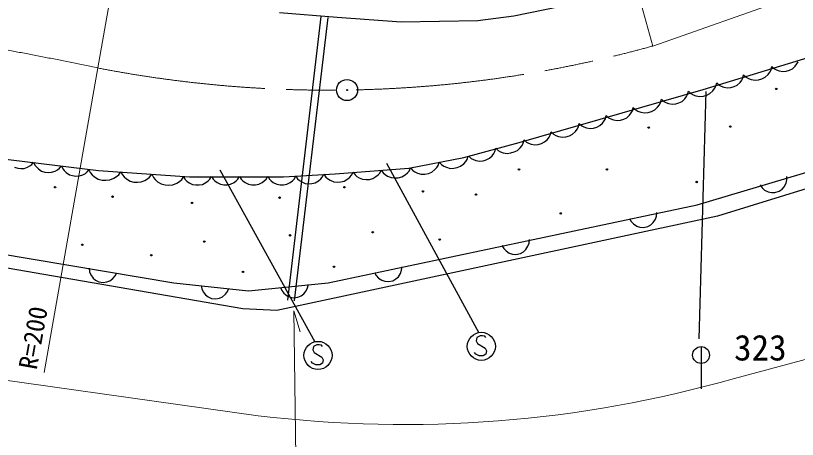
# Model space of a CAD drawing. Units: millimetres, scale not verified. Extents: x 40000 to 680000, y 20000 to 380000.
# Drawn here: x 241581 to 297237, y 240814 to 270988 of the extents above; entities that cross this region are included whole.
import ezdxf
from ezdxf.enums import TextEntityAlignment as Align

# ---------------------------------------------------------------- set-up
doc = ezdxf.new("R2010")
doc.units = ezdxf.units.MM
doc.header["$LTSCALE"] = 1000
doc.linetypes.add('CHAIN', pattern=[18.5, 12, -1.5, 3.5, -1.5])
for name, color, linetype, lineweight in [('M-BGD', 7, 'Continuous', 25), ('M-BGD-EXST', 7, 'Continuous', 25), ('M-BMK', 2, 'CHAIN', 13), ('M-BMK-SRVR', 3, 'Continuous', 25), ('M-STR-HTXT', 7, 'Continuous', 13), ('M-STR-STRC', 7, 'Continuous', 25)]:
    doc.layers.add(name, color=color, linetype=linetype, lineweight=lineweight)
doc.styles.add('ＭＳ ゴシック', font='')
doc.styles.get('ＭＳ ゴシック').set_extended_font_data('MS Gothic')

msp = doc.modelspace()

# ---------------------------------------------------------------- linework, layer by layer
at = {"layer": 'M-BGD'}
for p, q in [((282514, 272073), (277058, 270960)), ((264476, 270849), (260356, 271183)), ((260949, 250735), (263324, 270921)), ((261446, 250676), (263821, 270863)), ((269041, 270515), (264476, 270849)), ((274497, 270626), (269041, 270515)), ((277058, 270960), (274497, 270626)), ((290534, 265739), (306712, 270669)), ((295365, 267119), (295426, 267356)), ((295426, 267356), (295598, 267198)), ((295598, 267198), (295747, 267117)), ((296670, 267097), (296889, 267204)), ((296889, 267204), (297085, 267387)), ((297085, 267387), (297205, 267547)), ((297205, 267547), (297286, 267696)), ((293354, 266535), (293412, 266761)), ((293412, 266761), (293593, 266595)), ((293593, 266595), (293749, 266510)), ((294718, 266490), (294948, 266601)), ((294948, 266601), (295154, 266794)), ((295154, 266794), (295280, 266962)), ((295280, 266962), (295365, 267119)), ((295747, 267117), (295934, 267047)), ((295934, 267047), (296199, 267000)), ((296199, 267000), (296440, 267029)), ((296440, 267029), (296670, 267097)), ((291433, 265957), (291494, 266194)), ((291494, 266194), (291666, 266036)), ((291666, 266036), (291815, 265955)), ((292738, 265936), (292957, 266042)), ((292957, 266042), (293153, 266226)), ((293153, 266226), (293273, 266386)), ((293273, 266386), (293354, 266535)), ((293749, 266510), (293946, 266437)), ((293946, 266437), (294223, 266387)), ((294223, 266387), (294477, 266418)), ((294477, 266418), (294718, 266490)), ((277423, 261964), (290534, 265739)), ((289422, 265374), (289480, 265599)), ((289480, 265599), (289660, 265434)), ((291016, 265440), (291222, 265632)), ((291222, 265632), (291348, 265801)), ((291348, 265801), (291433, 265957)), ((291815, 265955), (292002, 265886)), ((292002, 265886), (292267, 265838)), ((292267, 265838), (292508, 265868)), ((292508, 265868), (292738, 265936)), ((287501, 264796), (287562, 265033)), ((287562, 265033), (287734, 264875)), ((289025, 264881), (289221, 265064)), ((289221, 265064), (289341, 265225)), ((289341, 265225), (289422, 265374)), ((289660, 265434), (289817, 265349)), ((289817, 265349), (290014, 265275)), ((290014, 265275), (290291, 265226)), ((290291, 265226), (290545, 265257)), ((290545, 265257), (290786, 265328)), ((290786, 265328), (291016, 265440)), ((285490, 264212), (285548, 264438)), ((285548, 264438), (285728, 264272)), ((287084, 264279), (287290, 264471)), ((287290, 264471), (287416, 264639)), ((287416, 264639), (287501, 264796)), ((287734, 264875), (287883, 264794)), ((287883, 264794), (288070, 264724)), ((288070, 264724), (288334, 264677)), ((288334, 264677), (288576, 264707)), ((288576, 264707), (288806, 264775)), ((288806, 264775), (289025, 264881)), ((283571, 263646), (283630, 263872)), ((283630, 263872), (283802, 263714)), ((285093, 263720), (285289, 263903)), ((285289, 263903), (285408, 264063)), ((285408, 264063), (285490, 264212)), ((285728, 264272), (285885, 264187)), ((285885, 264187), (286082, 264114)), ((286082, 264114), (286359, 264065)), ((286359, 264065), (286613, 264096)), ((286613, 264096), (286854, 264167)), ((286854, 264167), (287084, 264279)), ((281650, 263068), (281712, 263305)), ((281712, 263305), (281884, 263147)), ((283175, 263153), (283371, 263336)), ((283371, 263336), (283490, 263497)), ((283490, 263497), (283571, 263646)), ((283802, 263714), (283951, 263633)), ((283951, 263633), (284138, 263563)), ((284138, 263563), (284402, 263516)), ((284402, 263516), (284644, 263545)), ((284644, 263545), (284874, 263613)), ((284874, 263613), (285093, 263720)), ((279639, 262484), (279698, 262710)), ((279698, 262710), (279878, 262545)), ((281234, 262551), (281440, 262743)), ((281440, 262743), (281565, 262911)), ((281565, 262911), (281650, 263068)), ((281884, 263147), (282033, 263066)), ((282033, 263066), (282220, 262996)), ((282220, 262996), (282484, 262949)), ((282484, 262949), (282726, 262979)), ((282726, 262979), (282956, 263047)), ((282956, 263047), (283175, 263153)), ((290104, 257517), (308740, 263073)), ((277718, 261907), (277780, 262144)), ((277780, 262144), (277951, 261986)), ((279243, 261992), (279439, 262175)), ((279439, 262175), (279558, 262335)), ((279558, 262335), (279639, 262484)), ((279878, 262545), (280035, 262459)), ((280035, 262459), (280232, 262386)), ((280232, 262386), (280509, 262337)), ((280509, 262337), (280762, 262368)), ((280762, 262368), (281004, 262439)), ((281004, 262439), (281234, 262551)), ((273494, 260885), (277423, 261964)), ((277508, 261582), (277633, 261750)), ((277633, 261750), (277718, 261907)), ((277951, 261986), (278101, 261905)), ((278101, 261905), (278288, 261835)), ((278288, 261835), (278552, 261788)), ((278552, 261788), (278794, 261818)), ((278794, 261818), (279024, 261886)), ((279024, 261886), (279243, 261992)), ((309028, 262094), (291555, 256707)), ((275507, 261014), (275626, 261174)), ((275626, 261174), (275707, 261323)), ((275707, 261323), (275766, 261549)), ((275766, 261549), (275946, 261383)), ((275946, 261383), (276103, 261298)), ((276103, 261298), (276299, 261225)), ((276299, 261225), (276577, 261175)), ((276577, 261175), (276830, 261206)), ((276830, 261206), (277072, 261278)), ((277072, 261278), (277302, 261390)), ((277302, 261390), (277508, 261582)), ((239932, 260885), (247482, 259961)), ((242723, 260389), (242861, 260562)), ((242861, 260562), (242954, 260348)), ((269565, 260115), (273494, 260885)), ((271664, 260325), (271746, 260556)), ((271746, 260556), (271911, 260376)), ((273484, 260437), (273624, 260594)), ((273624, 260594), (273722, 260743)), ((273722, 260743), (273804, 260974)), ((273848, 260982), (274019, 260825)), ((274019, 260825), (274168, 260744)), ((274168, 260744), (274356, 260674)), ((274356, 260674), (274620, 260627)), ((274620, 260627), (274862, 260656)), ((274862, 260656), (275092, 260724)), ((275092, 260724), (275311, 260831)), ((275311, 260831), (275507, 261014)), ((241511, 260203), (241732, 260136)), ((241732, 260136), (241958, 260106)), ((241958, 260106), (242189, 260114)), ((242189, 260114), (242430, 260197)), ((242430, 260197), (242596, 260290)), ((242596, 260290), (242723, 260389)), ((242954, 260348), (243057, 260214)), ((243057, 260214), (243200, 260074)), ((243200, 260074), (243423, 259923)), ((243423, 259923), (243656, 259852)), ((244137, 259830), (244390, 259917)), ((244390, 259917), (244564, 260015)), ((244564, 260015), (244699, 260119)), ((244699, 260119), (244844, 260301)), ((244844, 260301), (244937, 260087)), ((244937, 260087), (245040, 259953)), ((245040, 259953), (245183, 259813)), ((246682, 259858), (246827, 260041)), ((246779, 260047), (246899, 259807)), ((247482, 259961), (253953, 259499)), ((264326, 259730), (269565, 260115)), ((267499, 259781), (267604, 259990)), ((267604, 259990), (267745, 259789)), ((269472, 259787), (269588, 259921)), ((269588, 259921), (269699, 260140)), ((269688, 260139), (269853, 259958)), ((269853, 259958), (270001, 259860)), ((271204, 259846), (271426, 260020)), ((271426, 260020), (271566, 260177)), ((271566, 260177), (271664, 260325)), ((271911, 260376), (272060, 260277)), ((272060, 260277), (272249, 260187)), ((272249, 260187), (272521, 260114)), ((272521, 260114), (272777, 260122)), ((272777, 260122), (273024, 260173)), ((273024, 260173), (273262, 260264)), ((273262, 260264), (273484, 260437)), ((243656, 259852), (243893, 259821)), ((243893, 259821), (244137, 259830)), ((245183, 259813), (245406, 259663)), ((245406, 259663), (245638, 259592)), ((245638, 259592), (245876, 259560)), ((245876, 259560), (246120, 259569)), ((246120, 259569), (246373, 259657)), ((246373, 259657), (246547, 259755)), ((246547, 259755), (246682, 259858)), ((246899, 259807), (247026, 259659)), ((247026, 259659), (247199, 259507)), ((247199, 259507), (247463, 259349)), ((248289, 259285), (248575, 259402)), ((248575, 259402), (248769, 259525)), ((248769, 259525), (248917, 259652)), ((248917, 259652), (249072, 259871)), ((249072, 259871), (249187, 259642)), ((249187, 259642), (249308, 259500)), ((249308, 259500), (249474, 259355)), ((250790, 259254), (250976, 259372)), ((250976, 259372), (251117, 259493)), ((251117, 259493), (251266, 259703)), ((251266, 259703), (251386, 259463)), ((251386, 259463), (251513, 259315)), ((253404, 259308), (253559, 259527)), ((253526, 259529), (253647, 259329)), ((253953, 259499), (260655, 259499)), ((255407, 259335), (255526, 259535)), ((255526, 259535), (255647, 259335)), ((257407, 259341), (257526, 259541)), ((257526, 259541), (257647, 259341)), ((259407, 259347), (259526, 259547)), ((259526, 259547), (259647, 259347)), ((260655, 259499), (264326, 259730)), ((261407, 259353), (261526, 259553)), ((261520, 259553), (261654, 259362)), ((261654, 259362), (261782, 259251)), ((263147, 259229), (263298, 259360)), ((263298, 259360), (263410, 259488)), ((263410, 259488), (263515, 259696)), ((263515, 259696), (263656, 259496)), ((263656, 259496), (263790, 259379)), ((263790, 259379), (263967, 259265)), ((265224, 259356), (265382, 259493)), ((265382, 259493), (265499, 259628)), ((265499, 259628), (265610, 259846)), ((265610, 259846), (265744, 259656)), ((265744, 259656), (265872, 259544)), ((265872, 259544), (266040, 259436)), ((266040, 259436), (266288, 259334)), ((266770, 259328), (267006, 259385)), ((267006, 259385), (267237, 259522)), ((267237, 259522), (267388, 259653)), ((267388, 259653), (267499, 259781)), ((267745, 259789), (267880, 259672)), ((267880, 259672), (268056, 259559)), ((268056, 259559), (268317, 259451)), ((268317, 259451), (268571, 259427)), ((268571, 259427), (268822, 259445)), ((268822, 259445), (269071, 259505)), ((269071, 259505), (269313, 259649)), ((269313, 259649), (269472, 259787)), ((270001, 259860), (270191, 259770)), ((270191, 259770), (270463, 259696)), ((270463, 259696), (270718, 259705)), ((270718, 259705), (270965, 259755)), ((270965, 259755), (271204, 259846)), ((296485, 259286), (296488, 259539)), ((247463, 259349), (247735, 259282)), ((247735, 259282), (248010, 259260)), ((248010, 259260), (248289, 259285)), ((249474, 259355), (249727, 259203)), ((249727, 259203), (249987, 259139)), ((249987, 259139), (250250, 259119)), ((250250, 259119), (250517, 259142)), ((250517, 259142), (250790, 259254)), ((251513, 259315), (251686, 259163)), ((251686, 259163), (251950, 259004)), ((251950, 259004), (252222, 258937)), ((252222, 258937), (252497, 258916)), ((252497, 258916), (252776, 258941)), ((252776, 258941), (253062, 259057)), ((253062, 259057), (253256, 259181)), ((253256, 259181), (253404, 259308)), ((253647, 259329), (253767, 259210)), ((253767, 259210), (253928, 259090)), ((253928, 259090), (254168, 258971)), ((254168, 258971), (254408, 258932)), ((254408, 258932), (254648, 258932)), ((254648, 258932), (254888, 258973)), ((254888, 258973), (255128, 259094)), ((255128, 259094), (255287, 259214)), ((255287, 259214), (255407, 259335)), ((255647, 259335), (255767, 259216)), ((255767, 259216), (255928, 259096)), ((255928, 259096), (256168, 258977)), ((256168, 258977), (256408, 258938)), ((256408, 258938), (256648, 258938)), ((256648, 258938), (256888, 258979)), ((256888, 258979), (257128, 259100)), ((257128, 259100), (257287, 259220)), ((257287, 259220), (257407, 259341)), ((257647, 259341), (257767, 259222)), ((257767, 259222), (257928, 259102)), ((257928, 259102), (258168, 258983)), ((258168, 258983), (258408, 258944)), ((258408, 258944), (258648, 258944)), ((258648, 258944), (258888, 258985)), ((258888, 258985), (259128, 259106)), ((259128, 259106), (259287, 259226)), ((259287, 259226), (259407, 259347)), ((259647, 259347), (259767, 259228)), ((259767, 259228), (259928, 259108)), ((259928, 259108), (260168, 258989)), ((260168, 258989), (260408, 258950)), ((260408, 258950), (260648, 258950)), ((260648, 258950), (260888, 258991)), ((260888, 258991), (261128, 259112)), ((261128, 259112), (261287, 259232)), ((261287, 259232), (261407, 259353)), ((261782, 259251), (261951, 259143)), ((261951, 259143), (262198, 259040)), ((262198, 259040), (262441, 259018)), ((262441, 259018), (262680, 259035)), ((262680, 259035), (262917, 259092)), ((262917, 259092), (263147, 259229)), ((263967, 259265), (264227, 259158)), ((264227, 259158), (264482, 259134)), ((264482, 259134), (264733, 259152)), ((264733, 259152), (264981, 259212)), ((264981, 259212), (265224, 259356)), ((266288, 259334), (266530, 259311)), ((266530, 259311), (266770, 259328)), ((294584, 258929), (294733, 258725)), ((296149, 258632), (296303, 258808)), ((296303, 258808), (296432, 259059)), ((296432, 259059), (296485, 259286)), ((294733, 258725), (294908, 258571)), ((294908, 258571), (295160, 258441)), ((295160, 258441), (295387, 258388)), ((295387, 258388), (295640, 258385)), ((295640, 258385), (295945, 258483)), ((295945, 258483), (296149, 258632)), ((263830, 251961), (290104, 257517)), ((291555, 256707), (260187, 249993)), ((287131, 256494), (287206, 256714)), ((287206, 256714), (287235, 256966)), ((285278, 256550), (285407, 256332)), ((285407, 256332), (285566, 256161)), ((285566, 256161), (285803, 256007)), ((286588, 255969), (286806, 256098)), ((286806, 256098), (286977, 256256)), ((286977, 256256), (287131, 256494)), ((230147, 255781), (252834, 251961)), ((285803, 256007), (286023, 255931)), ((286023, 255931), (286275, 255903)), ((286275, 255903), (286588, 255969)), ((278134, 254785), (278162, 255037)), ((257756, 250109), (230324, 254855)), ((276206, 254621), (276334, 254403)), ((276334, 254403), (276493, 254232)), ((277904, 254327), (278058, 254565)), ((278058, 254565), (278134, 254785)), ((276493, 254232), (276730, 254078)), ((276730, 254078), (276951, 254002)), ((276951, 254002), (277202, 253974)), ((277202, 253974), (277515, 254040)), ((277515, 254040), (277733, 254168)), ((277733, 254168), (277904, 254327)), ((246807, 253000), (246847, 252750)), ((246847, 252750), (246933, 252533)), ((267133, 252692), (267261, 252473)), ((268985, 252636), (269061, 252856)), ((269061, 252856), (269089, 253108)), ((246933, 252533), (247098, 252303)), ((247098, 252303), (247276, 252153)), ((247276, 252153), (247500, 252035)), ((248282, 252109), (248512, 252274)), ((248512, 252274), (248663, 252452)), ((248663, 252452), (248781, 252675)), ((267261, 252473), (267420, 252303)), ((267420, 252303), (267657, 252149)), ((267657, 252149), (267878, 252073)), ((268442, 252111), (268660, 252239)), ((268660, 252239), (268831, 252398)), ((268831, 252398), (268985, 252636)), ((247500, 252035), (247816, 251983)), ((247816, 251983), (248065, 252023)), ((248065, 252023), (248282, 252109)), ((252834, 251961), (258158, 251382)), ((254779, 251780), (254833, 251533)), ((256663, 251338), (256768, 251568)), ((258158, 251382), (263830, 251961)), ((260436, 251634), (260542, 251405)), ((262273, 251398), (262370, 251610)), ((262370, 251610), (262423, 251857)), ((267878, 252073), (268129, 252045)), ((268129, 252045), (268442, 252111)), ((254833, 251533), (254931, 251321)), ((254931, 251321), (255109, 251101)), ((255109, 251101), (255295, 250961)), ((256302, 250974), (256522, 251152)), ((256522, 251152), (256663, 251338)), ((260542, 251405), (260683, 251219)), ((260683, 251219), (260904, 251043)), ((260904, 251043), (261116, 250946)), ((261682, 250929), (261911, 251035)), ((261911, 251035), (262097, 251177)), ((262097, 251177), (262273, 251398)), ((255295, 250961), (255525, 250856)), ((255525, 250856), (255844, 250822)), ((255844, 250822), (256091, 250876)), ((256091, 250876), (256302, 250974)), ((261116, 250946), (261364, 250893)), ((261364, 250893), (261682, 250929)), ((260187, 249993), (257756, 250109))]:
    msp.add_line(p, q, dxfattribs=at)
for centre, radius in [((295738, 265769), 50), ((295738, 265769), 30), ((295738, 265769), 10), ((286652, 263013), 50), ((286652, 263013), 30), ((286652, 263013), 10), ((292461, 263088), 50), ((292461, 263088), 30), ((292461, 263088), 10), ((277417, 260034), 50), ((277417, 260034), 30), ((277417, 260034), 10), ((283673, 260034), 50), ((283673, 260034), 30), ((283673, 260034), 10), ((244387, 258768), 50), ((264994, 258768), 50), ((290078, 259141), 50), ((290078, 259141), 30), ((290078, 259141), 10), ((244387, 258768), 30), ((244387, 258768), 10), ((264994, 258768), 30), ((264994, 258768), 10), ((270579, 258470), 50), ((270579, 258470), 30), ((270579, 258470), 10), ((274364, 258247), 50), ((274364, 258247), 30), ((274364, 258247), 10), ((248483, 258098), 50), ((248483, 258098), 30), ((248483, 258098), 10), ((254143, 257651), 50), ((260376, 258023), 50), ((260376, 258023), 30), ((260376, 258023), 10), ((254143, 257651), 30), ((254143, 257651), 10), ((280396, 256906), 50), ((280396, 256906), 30), ((280396, 256906), 10), ((267004, 255566), 50), ((267004, 255566), 30), ((267004, 255566), 10), ((255014, 254895), 50), ((255014, 254895), 30), ((255014, 254895), 10), ((261121, 255342), 50), ((261121, 255342), 30), ((261121, 255342), 10), ((271771, 255044), 50), ((271771, 255044), 30), ((271771, 255044), 10), ((246323, 254672), 50), ((246323, 254672), 30), ((246323, 254672), 10), ((251239, 253927), 50), ((251239, 253927), 30), ((251239, 253927), 10), ((257769, 252736), 50), ((257769, 252736), 30), ((257769, 252736), 10), ((264249, 253108), 50), ((264249, 253108), 30), ((264249, 253108), 10)]:
    msp.add_circle(centre, radius, dxfattribs=at)
at = {"layer": 'M-BGD-EXST'}
for p, q in [((267982, 260477), (274547, 248412)), ((256118, 260007), (262885, 247768)), ((274417, 248078), (274377, 247838)), ((274377, 247838), (274457, 247638)), ((274657, 248198), (274417, 248078)), ((274817, 248198), (274657, 248198)), ((274977, 248158), (274817, 248198)), ((275057, 248078), (274977, 248158)), ((262787, 247432), (262747, 247192)), ((262747, 247192), (262827, 246992)), ((263027, 247552), (262787, 247432)), ((263187, 247552), (263027, 247552)), ((263347, 247512), (263187, 247552)), ((263427, 247432), (263347, 247512)), ((274457, 247638), (275017, 247318)), ((275017, 247318), (275097, 247118)), ((275097, 247118), (275057, 246878)), ((262827, 246992), (263387, 246672)), ((263387, 246672), (263467, 246472)), ((274337, 246878), (274257, 246998)), ((274577, 246758), (274337, 246878)), ((274857, 246758), (274577, 246758)), ((275057, 246878), (274857, 246758)), ((262707, 246232), (262627, 246352)), ((262947, 246112), (262707, 246232)), ((263227, 246112), (262947, 246112)), ((263427, 246232), (263227, 246112)), ((263467, 246472), (263427, 246232))]:
    msp.add_line(p, q, dxfattribs=at)
for centre in [(274737, 247438), (263107, 246792)]:
    msp.add_circle(centre, 1000, dxfattribs=at)
at = {"layer": 'M-BMK'}
msp.add_line((286938, 268823), (359725, 294471), dxfattribs=at)
for centre, radius, start, end in [((195345, 20862), 251843, 78.06355, 84.95897), ((263867, 351868), 86190, 259.00815, 285.52589)]:
    msp.add_arc(centre, radius, start, end, dxfattribs=at)
at = {"layer": 'M-BMK-SRVR'}
for radius in [750, 30]:
    msp.add_circle((265177, 265689), radius, dxfattribs=at)
at = {"layer": 'M-STR-HTXT'}
for p, q in [((286938, 268823), (278795, 298072)), ((247433, 267260), (252460, 296164)), ((247433, 267260), (243618, 245577)), ((197298, 251164), (258849, 242499)), ((292772, 245153), (312718, 250532)), ((261398, 249958), (261836, 248463)), ((261620, 231279), (261398, 249958))]:
    msp.add_line(p, q, dxfattribs=at)
msp.add_arc((269233, 327902), 86032, 263.06779, 285.87965, dxfattribs=at)
at = {"layer": 'M-STR-STRC'}
for p, q in [((290242, 247974), (290739, 265595)), ((290381, 247419), (290381, 244419))]:
    msp.add_line(p, q, dxfattribs=at)
msp.add_circle((290381, 246819), 600, dxfattribs=at)

# ---------------------------------------------------------------- texts
at = {"layer": 'M-STR-HTXT', "style": 'ＭＳ ゴシック'}
msp.add_text('R=200', height=1320, rotation=79.8, dxfattribs=at).set_placement((243468, 245651), align=Align.BOTTOM_LEFT)
at = {"layer": 'M-STR-STRC', "style": 'ＭＳ ゴシック'}
msp.add_text('323', height=1833, dxfattribs=at).set_placement((292731, 245880), align=Align.BOTTOM_LEFT)

doc.saveas('drawing.dxf')
